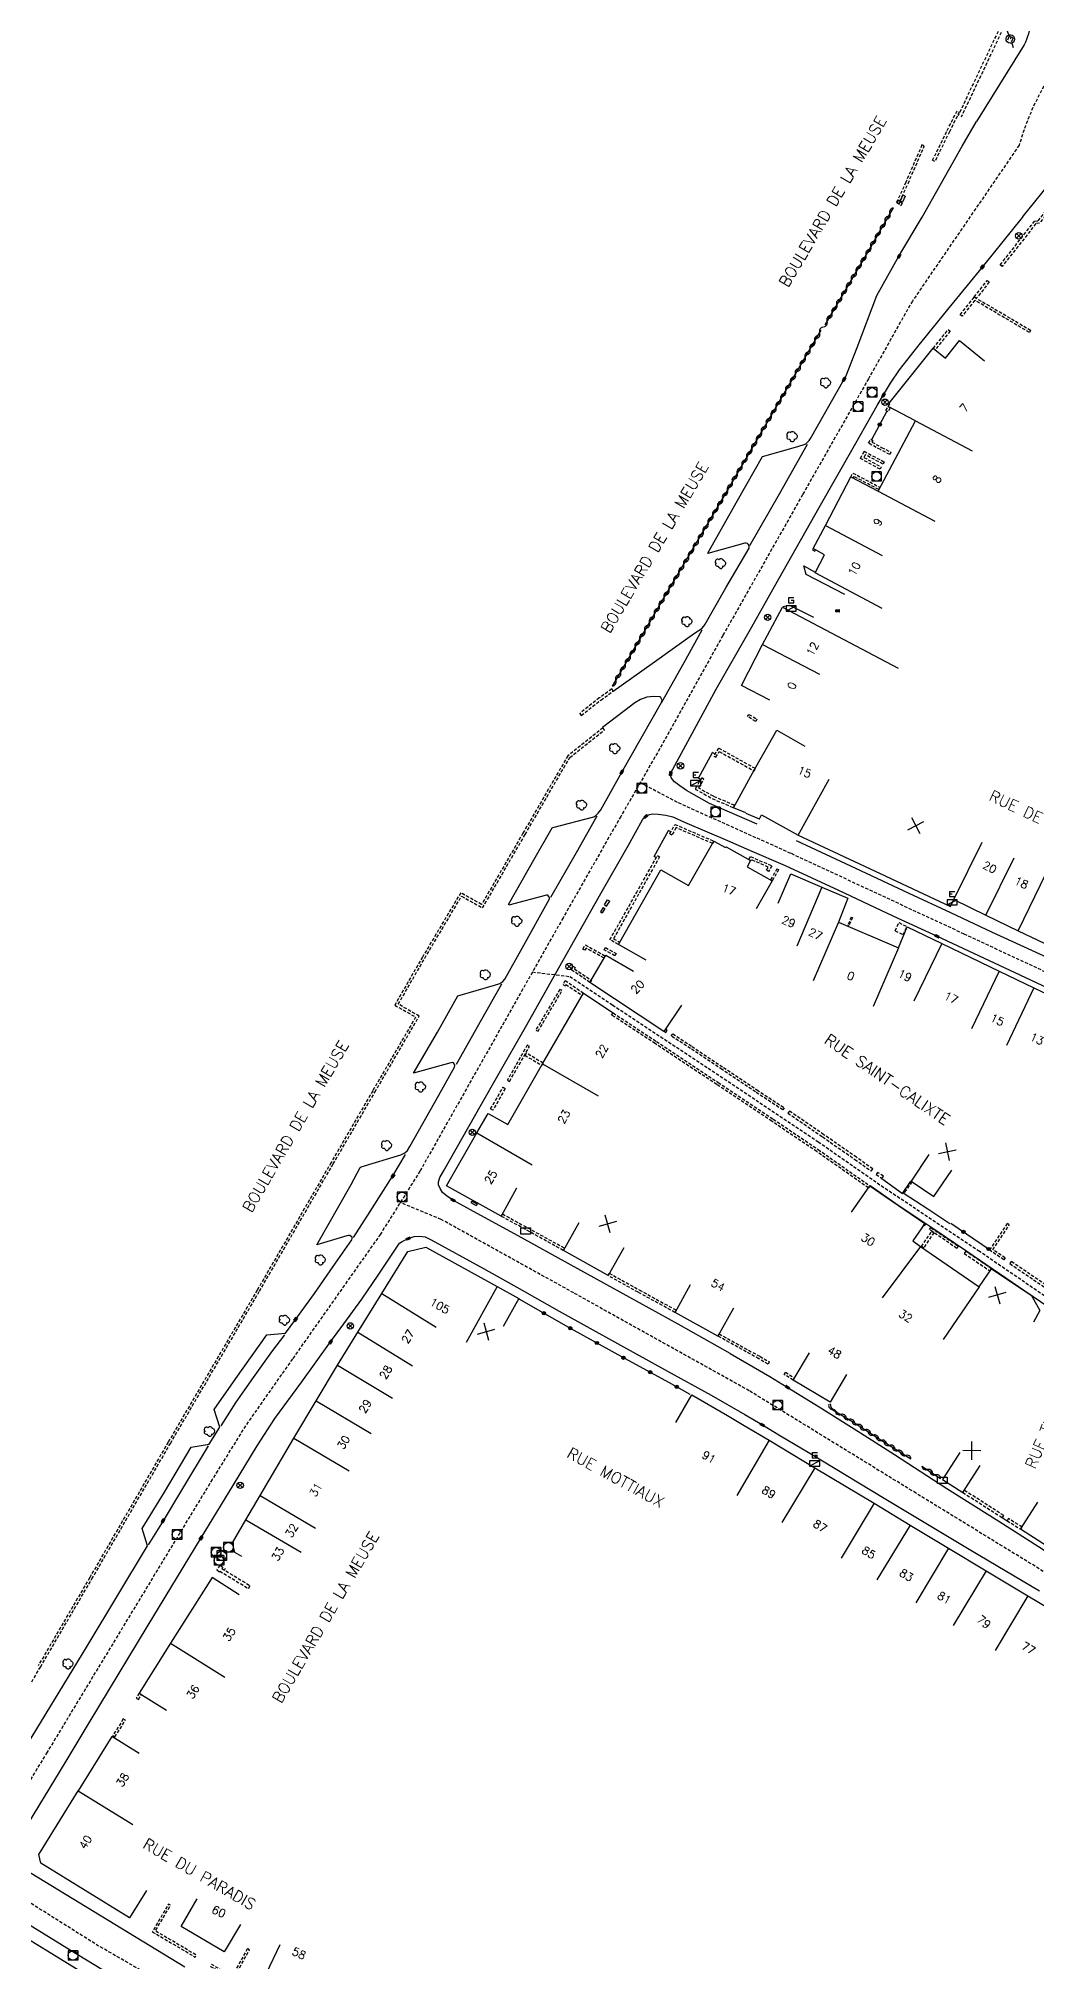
# Model space of a CAD drawing. Header units: millimetres. Extents: x 185000 to 186002, y 127000 to 128000.
# Drawn here: x 185210.1 to 185366, y 127262 to 127562.5 of the extents above; entities that cross this region are included whole.
import ezdxf
from ezdxf.enums import TextEntityAlignment as Align

# ---------------------------------------------------------------- set-up
doc = ezdxf.new("R2010")
doc.units = ezdxf.units.MM
doc.linetypes.add('DASHED', pattern=[0.75, 0.5, -0.25])
doc.layers.get('0').update_dxf_attribs({"linetype": 'CONTINUOUS'})
for name, color, linetype in [('W0001', 6, 'DASHED'), ('W0008', 7, 'CONTINUOUS'), ('W0100', 7, 'CONTINUOUS'), ('W0105', 7, 'CONTINUOUS'), ('W0112', 1, 'DASHED'), ('W0300', 7, 'CONTINUOUS'), ('W0310', 3, 'CONTINUOUS'), ('W0322', 7, 'CONTINUOUS'), ('W0400', 7, 'CONTINUOUS'), ('W0420', 7, 'CONTINUOUS'), ('W0430', 7, 'CONTINUOUS'), ('W0432', 7, 'CONTINUOUS'), ('W0469', 7, 'CONTINUOUS'), ('W0471', 7, 'CONTINUOUS'), ('W0989', 7, 'CONTINUOUS'), ('W0991', 7, 'CONTINUOUS'), ('W1102', 7, 'CONTINUOUS'), ('W1471', 7, 'CONTINUOUS')]:
    doc.layers.add(name, color=color, linetype=linetype)
doc.styles.get("Standard").update_dxf_attribs({"font": 'romans.shx', "width": 0.85})

# ---------------------------------------------------------------- blocks, each defined once
blk = doc.blocks.new('T471')
for p, q in [((-0.333334, 0.333334), (-0.333334, -0.333334)), ((-0.333334, 0.333334), (0.333334, 0.333334)), ((-0.333334, 0), (0, 0)), ((0.500001, 0.500001), (1.000002, 1.000002)), ((-0.500001, -0.500001), (-1.000002, -1.000002)), ((-0.333334, -0.333334), (0.333334, -0.333334))]:
    blk.add_line(p, q)
blk.add_ellipse((0, 0), major_axis=(0.471405, 0.471405), ratio=1, start_param=5.4977871438, end_param=11.780972451)
blk = doc.blocks.new('T420')
for p, q in [((0.75, 0.75), (-0.75, 0.75)), ((-0.75, 0.75), (-0.75, -0.75)), ((0.75, 0.75), (0.75, -0.75)), ((0.75, -0.75), (-0.75, -0.75))]:
    blk.add_line(p, q)
blk.add_ellipse((0, 0), major_axis=(-0.53, 0.53), ratio=1, start_param=3.926991, end_param=10.210176)
blk = doc.blocks.new('t322o')
at = {"color": 0, "linetype": 'Continuous'}
for radius in [0.25, 0.15]:
    blk.add_circle((0, 0), radius, dxfattribs=at)
blk = doc.blocks.new('t310o')
at = {"color": 0, "linetype": 'Continuous'}
for centre, start, end in [((-0.5, 0.38), 216.8699, 323.1304), ((0.5, -0.37), 36.8699, 143.1303)]:
    blk.add_arc(centre, 0.625, start, end, dxfattribs=at)
blk = doc.blocks.new('T300')
for p, q in [((-0.8, 0.51), (-0.86, 0.34)), ((-0.86, 0.34), (-0.86, 0.17)), ((-0.86, 0.17), (-0.74, 0.06)), ((-0.69, 0.63), (-0.8, 0.51)), ((-0.8, -0.06), (-0.74, 0.06)), ((-0.74, 0.06), (-0.69, 0.11)), ((-0.57, 0.69), (-0.69, 0.63)), ((-0.46, 0.69), (-0.57, 0.69)), ((-0.29, 0.63), (-0.46, 0.69)), ((-0.29, 0.63), (-0.17, 0.74)), ((-0.23, 0.57), (-0.29, 0.63)), ((-0.17, 0.74), (-0.06, 0.8)), ((-0.06, 0.8), (0.06, 0.8)), ((0.06, 0.8), (0.23, 0.74)), ((0.23, 0.74), (0.34, 0.63)), ((0.34, 0.63), (0.4, 0.51)), ((0.46, 0.46), (0.34, 0.46)), ((0.4, 0.51), (0.4, 0.46)), ((0.57, 0.4), (0.46, 0.46)), ((0.57, 0.4), (0.69, 0.29)), ((0.69, 0.29), (0.74, 0.17)), ((0.74, 0.06), (0.69, -0.17)), ((0.74, 0.17), (0.74, 0.06)), ((-0.8, -0.17), (-0.8, -0.06)), ((-0.8, -0.23), (-0.8, -0.17)), ((-0.74, -0.34), (-0.8, -0.23)), ((-0.69, -0.4), (-0.74, -0.34)), ((-0.51, -0.46), (-0.69, -0.4)), ((-0.4, -0.46), (-0.51, -0.46)), ((-0.4, -0.46), (-0.34, -0.46)), ((-0.34, -0.46), (-0.34, -0.4)), ((-0.34, -0.51), (-0.34, -0.46)), ((-0.29, -0.63), (-0.34, -0.51)), ((-0.17, -0.74), (-0.29, -0.63)), ((-0.06, -0.8), (-0.17, -0.74)), ((0.06, -0.8), (-0.06, -0.8)), ((0.17, -0.74), (0.06, -0.8)), ((0.23, -0.69), (0.17, -0.74)), ((0.29, -0.46), (0.23, -0.46)), ((0.29, -0.63), (0.23, -0.69)), ((0.46, -0.4), (0.29, -0.46)), ((0.34, -0.51), (0.29, -0.63)), ((0.34, -0.51), (0.34, -0.46)), ((0.57, -0.34), (0.46, -0.4)), ((0.63, -0.29), (0.57, -0.34)), ((0.69, -0.17), (0.63, -0.29))]:
    blk.add_line(p, q)
blk = doc.blocks.new('T400')
for p, q in [((-0.15, 0.3), (0.15, 0.3)), ((-0.15, -0.25), (-0.15, 0.3)), ((-0.15, 0.15), (0.15, 0.15)), ((-0.15, 0), (0.15, 0)), ((0.15, 0.3), (0.15, -0.25)), ((-0.15, -0.15), (0.15, -0.15)), ((-0.15, -0.25), (-0.15, -0.3)), ((-0.15, -0.3), (0.15, -0.3)), ((0.15, -0.3), (0.15, -0.25))]:
    blk.add_line(p, q)
blk = doc.blocks.new('t991o')
at = {"color": 0, "linetype": 'Continuous'}
for p, q in [((-1, 1), (1, -1)), ((-1, -1), (1, 1))]:
    blk.add_line(p, q, dxfattribs=at)
blk = doc.blocks.new('T430')
at = {"flags": 128}
for points in [[(0.8, 0.8), (-0.8, 0.8)], [(-0.8, 0.8), (-0.8, 0)], [(0.8, 0.8), (-0.8, 0)], [(-0.8, 0), (0.8, 0)], [(-0.4, 2.1), (0.4, 2.1)], [(-0.4, 2.1), (-0.4, 1.3)], [(-0.4, 1.7), (0, 1.7)], [(-0.4, 1.3), (0.4, 1.3)], [(0.8, 0), (0.8, 0.8)]]:
    blk.add_lwpolyline(points, dxfattribs=at)
blk = doc.blocks.new('T432')
at = {"flags": 128}
for points in [[(0.8, 0.8), (-0.8, 0.8)], [(-0.8, 0.8), (-0.8, 0)], [(0.8, 0.8), (-0.8, 0)], [(-0.8, 0), (0.8, 0)], [(-0.4, 2.1), (-0.4, 1.3)], [(-0.4, 1.3), (0.4, 1.3)], [(-0.39, 2.1), (0.41, 2.1)], [(0, 1.7), (0.4, 1.7)], [(0.4, 1.3), (0.4, 1.7)], [(0.8, 0), (0.8, 0.8)]]:
    blk.add_lwpolyline(points, dxfattribs=at)
blk = doc.blocks.new('T1471')
at = {"color": 0, "linetype": 'Continuous', "flags": 128}
blk.add_lwpolyline([(-0.75, -0.5), (-0.75, 0.5), (0.75, 0.5), (0.75, -0.5), (-0.75, -0.5)], dxfattribs=at)
blk = doc.blocks.new('T469')
at = {"color": 0, "linetype": 'Continuous', "flags": 128}
for points in [[(-0.35, 0.35), (0.35, -0.35)], [(-0.35, -0.35), (0.35, 0.35)]]:
    blk.add_lwpolyline(points, dxfattribs=at)
at = {"color": 0, "linetype": 'Continuous'}
blk.add_circle((0, 0), 0.5, dxfattribs=at)

msp = doc.modelspace()

# ---------------------------------------------------------------- linework, layer by layer
at = {"layer": 'W0001', "flags": 128}
msp.add_lwpolyline([(185681.41, 127437.75, -0.000431), (185655.46, 127459.93, -0.002226), (185624.38, 127486.49, -0.000324), (185589.24, 127516.55, 0.000703), (185581.09, 127523.57), (185568.55, 127534.28, 0.028219), (185542.2, 127554.66, 0.093909), (185513.21, 127563.82, 0.113768), (185473.07, 127556.66, -0.161836), (185463.92, 127555.91, -0.03366), (185424.21, 127565.19, 0.100641), (185387.49, 127568.42, 0.044105), (185377.02, 127566.61, 0.154022), (185363.32, 127545.78), (185363.32, 127545.78)], format="xyb", dxfattribs=at)
at = {"layer": 'W0001'}
for points in [[(185363.32, 127545.78), (185346.64, 127521.44), (185339.78, 127509.29), (185329.49, 127491.19), (185317.03, 127469.18), (185307.17, 127451.51), (185301.08, 127440.91), (185292.06, 127425.07), (185282.5, 127408.15), (185269.71, 127385.51), (185263.53, 127375.65), (185249.78, 127356.15), (185242.44, 127345.71), (185237.24, 127337.31), (185222.86, 127313.57), (185211.45, 127294.7)], [(185304.13, 127446.21), (185310.04, 127443.07), (185327.7, 127435.15), (185354.69, 127422.58), (185386.75, 127407.61), (185405.62, 127398.89), (185411.49, 127397.15)], [(185287.28, 127416.61), (185293.13, 127415.91), (185299.77, 127411.46), (185314.73, 127401.6), (185331.93, 127390.09), (185342.37, 127382.82), (185356.96, 127373.11), (185368.79, 127365.03), (185379.21, 127357.95), (185388.44, 127351.72), (185391.86, 127350.76)], [(185434.14, 127279.39), (185410.65, 127294.6), (185383.56, 127312.21), (185378.95, 127315.33), (185374.13, 127318.65), (185347.23, 127335.16), (185321.16, 127351.17), (185293.74, 127366.46), (185273.02, 127377.95), (185266.62, 127380.58)]]:
    msp.add_lwpolyline(points, dxfattribs=at)
at = {"layer": 'W0001', "flags": 128}
for points in [[(185211.45, 127294.7), (185193.49, 127265.24), (185170.43, 127227.65)], [(185480.75, 127140.13), (185457.44, 127152.97), (185431.09, 127166.91), (185419.08, 127172.69), (185407.49, 127178.06), (185391.81, 127184.27), (185363.62, 127195.61), (185342.14, 127205.07), (185312.9, 127218.48), (185288.08, 127230.28), (185253.6, 127246.38), (185232.69, 127256.82), (185219.34, 127264.53), (185200.48, 127276.37)]]:
    msp.add_lwpolyline(points, dxfattribs=at)
at = {"layer": 'W0008'}
msp.add_lwpolyline([(185298.04, 127617.32), (185316.89, 127603.48), (185323.48, 127598.79), (185336.73, 127589.48), (185351.8, 127578.85), (185362.17, 127571.41, -0.25057), (185365.01, 127564.56, -0.113478), (185363.87, 127561.07), (185363.87, 127561.07), (185356.66, 127549.48)], format="xyb", dxfattribs=at)
for points in [[(185299.9, 127460.49), (185305.98, 127464.8), (185312.58, 127469.53), (185313.74, 127470.3), (185314.08, 127470.63), (185314.29, 127470.97), (185317.5, 127476.63), (185321.13, 127482.85), (185321.14, 127483.11), (185321.1, 127483.28), (185320.99, 127483.45), (185320.86, 127483.56), (185320.68, 127483.62), (185320.46, 127483.59), (185314.7, 127481.99), (185314.74, 127482.15), (185319.32, 127490.26), (185323.24, 127497.13), (185328.4, 127498.61), (185329.6, 127498.96), (185329.97, 127499.14), (185330.26, 127499.37), (185330.53, 127499.66), (185330.74, 127499.98), (185335.97, 127509.22), (185336.23, 127509.67), (185338.02, 127514.18), (185341.09, 127522.29), (185344.55, 127528.45), (185348.16, 127534.56), (185354.44, 127545.62), (185356.66, 127549.48)], [(185322.39, 127439.73), (185314.95, 127442.95), (185311.35, 127444.97), (185310.3, 127445.68), (185309.46, 127446.32), (185309.17, 127446.66), (185308.94, 127446.99), (185308.85, 127447.33), (185308.87, 127447.62), (185315.97, 127460.78), (185321.37, 127470.17), (185325.8, 127478.05), (185332.07, 127489.17), (185337.58, 127498.87), (185341.14, 127505.12), (185342.13, 127506.77), (185343.23, 127508.62), (185344.61, 127510.69), (185347.51, 127514.34), (185352.2, 127520.12), (185357.58, 127526.75), (185363.83, 127534.47), (185364.02, 127534.73), (185368.65, 127540.46)], [(185330.21, 127499.04), (185325.83, 127491.28), (185321.21, 127483.18)], [(185336.11, 127475.59), (185330.06, 127478.72), (185329.7, 127480.07), (185331.45, 127479.1)], [(185331.26, 127471.99), (185327.49, 127473.86), (185326.42, 127473.68)], [(185307.51, 127458.79), (185310.96, 127464.98), (185313.79, 127470.06)], [(185206.93, 127293.58), (185217.68, 127311.27), (185227.12, 127326.93), (185226.31, 127329.68), (185229.8, 127335.35), (185233.95, 127342.35), (185236.79, 127342.85), (185238.42, 127345.48), (185237.55, 127348.25), (185240.93, 127353.07), (185245.76, 127359.9), (185248.67, 127360.17), (185250.29, 127362.35), (185253.25, 127366.4), (185256.16, 127370.62), (185259.06, 127374.74), (185259.12, 127374.95), (185259.1, 127375.17), (185258.98, 127375.3), (185258.76, 127375.46), (185258.53, 127375.43), (185258.29, 127375.41), (185253.6, 127373.99), (185258.94, 127383.42), (185260.37, 127386.08), (185260.51, 127386.18), (185266.7, 127388.02), (185267.33, 127388.35), (185267.74, 127388.71), (185268.11, 127389.33), (185272.65, 127397.35), (185275.12, 127401.72), (185275.16, 127402.01), (185275.05, 127402.28), (185274.93, 127402.42), (185274.76, 127402.48), (185274.51, 127402.42), (185268.68, 127400.78), (185272.42, 127407.2), (185275.6, 127412.89), (185281.36, 127414.54), (185282.16, 127414.82), (185282.67, 127415.12), (185282.94, 127415.47), (185285.67, 127420.32), (185289.91, 127427.92), (185289.93, 127428.07), (185289.92, 127428.23), (185289.81, 127428.47), (185289.67, 127428.6), (185289.48, 127428.63), (185283.6, 127427.06), (185283.56, 127427.14), (185287.69, 127434.48), (185290.36, 127439.13), (185290.45, 127439.18), (185296.85, 127440.85), (185297.18, 127441.08), (185297.56, 127441.41), (185297.95, 127441.92), (185301.23, 127447.84), (185307.49, 127458.8), (185307.54, 127459.06), (185307.47, 127459.28), (185307.32, 127459.48), (185307.16, 127459.59), (185306.21, 127459.67), (185305.14, 127459.53), (185304.18, 127459.19), (185303.26, 127458.68), (185301.71, 127457.48), (185298.23, 127454.82)], [(185318.19, 127356.99), (185310.04, 127361.6), (185302.48, 127365.73), (185293.34, 127370.78), (185285.04, 127375.39), (185279.78, 127378.26), (185274.85, 127380.98), (185273.79, 127381.7), (185273.25, 127382.18), (185272.84, 127382.76), (185272.62, 127383.38), (185272.6, 127383.84), (185272.8, 127384.52), (185273.36, 127385.5), (185279.3, 127395.95), (185281.87, 127400.46), (185286.38, 127408.35), (185291.4, 127417.28), (185297.76, 127428.51), (185302.29, 127436.45), (185304.46, 127440.36), (185304.59, 127440.53), (185304.76, 127440.7), (185304.98, 127440.9), (185305.59, 127441.24), (185306.08, 127441.31), (185306.9, 127441.29), (185308.12, 127441.11), (185309.21, 127440.83), (185311.02, 127440.04), (185317.77, 127437.17), (185321.21, 127435.64), (185326.77, 127433.24), (185335.11, 127429.38), (185343.57, 127425.4), (185350.51, 127422.2), (185358.66, 127418.38), (185365.09, 127415.37), (185372.39, 127411.97)], [(185297.32, 127440.94), (185294.13, 127435.24), (185290.11, 127428.26)], [(185328.46, 127437.13), (185337.76, 127432.83), (185346.08, 127428.91), (185352.6, 127425.9), (185359.11, 127422.84), (185368.34, 127418.59)], [(185282.42, 127414.73), (185279.33, 127409.2), (185275.35, 127402.16)], [(185259.3, 127375.14), (185261.92, 127379.19), (185264.01, 127382.47), (185265.47, 127384.76), (185267.42, 127388.08)], [(185340.03, 127383.27), (185344.08, 127380.44), (185349.99, 127376.46), (185355.14, 127372.97), (185364.23, 127366.81), (185371.72, 127361.69), (185379.3, 127356.57), (185385.17, 127352.61), (185387.72, 127350.93), (185388.14, 127350.56)], [(185345.21, 127382.09), (185349.05, 127379.6), (185352.52, 127377.33)], [(185214.26, 127293.05), (185218.2, 127299.55), (185227.08, 127314.27), (185235.5, 127328.19), (185240.56, 127336.5), (185244.28, 127342.59), (185247.04, 127346.85), (185251.23, 127352.6), (185255.74, 127358.8), (185257.82, 127361.66), (185260.61, 127365.5), (185263.17, 127369.22), (185266.18, 127373.76), (185266.51, 127374.23), (185266.93, 127374.51), (185267.45, 127374.75), (185267.89, 127374.96), (185268.82, 127375.26), (185269.59, 127375.35), (185270.53, 127375.24), (185271.47, 127374.78), (185279.62, 127370.27), (185285.68, 127366.9), (185291.45, 127363.62), (185300.56, 127358.57), (185308.38, 127354.23), (185315.18, 127350.5), (185320.45, 127347.47), (185323.22, 127345.85), (185326.05, 127344.13), (185330.6, 127341.43), (185342.25, 127334.42), (185355.8, 127326.3), (185366.48, 127319.91)], [(185248.53, 127359.91), (185246.53, 127357.26), (185243.64, 127353.26), (185240.92, 127349.38), (185238.6, 127345.69)], [(185318.18, 127356.99), (185324.37, 127353.43), (185327.09, 127351.74), (185332.09, 127348.68), (185338.52, 127344.62), (185343.84, 127341.22), (185352.01, 127335.93), (185360.15, 127330.83), (185366.33, 127326.85), (185371.33, 127323.64), (185374.72, 127321.47)], [(185236.62, 127342.55), (185232.46, 127335.67), (185229.56, 127330.88), (185227.26, 127327.11)]]:
    msp.add_lwpolyline(points, dxfattribs=at)
at = {"layer": 'W0008', "flags": 128}
for points in [[(185206.2, 127279.76), (185214.26, 127293.05)], [(185232.97, 127261.12), (185207.74, 127276.51)], [(185203.18, 127271.1), (185215.21, 127263.72), (185222.13, 127259.5)]]:
    msp.add_lwpolyline(points, dxfattribs=at)
at = {"layer": 'W0100'}
for p, q in [((185345.13, 127537.97), (185344.72, 127537.06)), ((185345.51, 127537.83), (185345.13, 127537.97)), ((185298.58, 127426.51), (185298.19, 127425.85)), ((185298.31, 127426.67), (185298.58, 127426.51)), ((185298.52, 127427.08), (185298.87, 127426.88)), ((185298.87, 127426.88), (185299.36, 127427.7)), ((185277.81, 127380.81), (185278.66, 127380.38)), ((185278.66, 127380.38), (185278.49, 127380.15)), ((185284.8, 127382.84), (185282.38, 127378.47))]:
    msp.add_line(p, q, dxfattribs=at)
for points in [[(185345.51, 127537.83), (185345.09, 127536.91), (185344.72, 127537.06)], [(185341.93, 127473.38), (185331.45, 127478.95), (185332.91, 127481.81), (185331.14, 127482.76), (185333.07, 127486.38), (185337.05, 127493.96), (185341.32, 127491.75), (185347.15, 127502.73), (185342.87, 127504.95), (185343.01, 127505.25), (185343.12, 127505.4), (185343.01, 127505.51), (185349.88, 127514.06), (185351.8, 127512.54), (185354.03, 127515.27), (185357.91, 127512.11)], [(185324.39, 127459.07), (185319.95, 127461.37), (185323.25, 127467.76), (185326.35, 127473.6), (185344.44, 127464.1)], [(185320.64, 127441.46), (185318.7, 127442.28), (185321.96, 127448.27), (185325.48, 127454.4), (185329.82, 127451.91)], [(185320.64, 127441.45), (185322.7, 127440.56), (185322.75, 127440.55), (185323.08, 127441.14), (185328.78, 127437.98), (185341.62, 127431.98), (185352.58, 127426.86), (185353.13, 127427.93), (185358.11, 127425.47), (185363.19, 127423.02), (185368.33, 127420.6), (185373.5, 127418.12), (185378.67, 127415.55), (185383.73, 127413.14), (185388.56, 127410.84), (185393.12, 127408.68), (185398.16, 127406.26), (185402.93, 127403.97), (185405.85, 127402.61), (185408.73, 127403.72), (185412.11, 127411.48), (185414.5, 127416.93), (185409.92, 127418.93)], [(185305.05, 127418.44), (185300.71, 127420.91), (185307.34, 127432.57), (185311.67, 127430.14), (185315.62, 127437.04), (185317.42, 127436.04), (185317.51, 127436.18), (185317.55, 127436.18), (185321.37, 127434.02), (185320.83, 127433.06), (185324.74, 127430.84), (185322.26, 127426.5)], [(185325.66, 127427.34), (185327.63, 127431.94), (185332.5, 127429.85), (185336.56, 127428.14), (185335.09, 127424.42), (185344.46, 127420.41), (185345.82, 127423.67), (185351.24, 127421.04), (185360.2, 127416.73), (185365.63, 127414.16), (185372.67, 127410.78)], [(185298.31, 127426.67), (185297.92, 127426.01), (185298.19, 127425.85)], [(185298.52, 127427.08), (185299.01, 127427.9), (185299.36, 127427.7)], [(185310.58, 127411.45), (185307.81, 127407.29), (185296.27, 127414.98), (185298.77, 127419.25), (185303.09, 127416.72)], [(185282.38, 127378.47), (185273.83, 127383.21), (185278.6, 127391.47), (185280.38, 127394.5), (185283.41, 127392.79), (185288.87, 127402.24), (185295.27, 127413.28), (185299.87, 127410.21)], [(185349.21, 127388.07), (185346.43, 127383.91), (185350.01, 127381.51), (185352.79, 127385.67)], [(185337.14, 127379.1), (185340.02, 127383.2), (185342.34, 127381.57), (185348.59, 127377.33), (185346.7, 127374.61), (185347.9, 127373.71), (185357.09, 127367.42), (185358.99, 127370.24), (185365.23, 127366.06), (185365.31, 127365.96), (185366.56, 127363.71), (185365.57, 127361.88)], [(185341.89, 127384.37), (185345.11, 127382.02), (185346.4, 127383.95)], [(185277.81, 127380.81), (185277.64, 127380.58), (185278.49, 127380.15)], [(185301.55, 127373.53), (185299.09, 127369.17), (185292.11, 127373.11), (185294.57, 127377.46)], [(185241.88, 127325.26), (185240.76, 127325.9), (185240.42, 127327.43), (185242.51, 127331), (185244.74, 127334.8), (185250.02, 127343.77), (185253.48, 127349.6), (185256.83, 127355.17), (185259.99, 127360.33), (185263.74, 127366.38), (185267.81, 127372.92), (185270.64, 127373.64), (185281.76, 127367.48), (185285.16, 127365.58), (185282.73, 127361.21)], [(185318.67, 127364.1), (185316.25, 127359.72), (185309.56, 127363.42), (185311.98, 127367.8)], [(185336.33, 127353.72), (185333.78, 127349.42), (185328.03, 127352.83), (185330.58, 127357.13)], [(185309.66, 127346.23), (185312.17, 127350.55), (185317.74, 127347.32), (185320.34, 127345.76), (185324.26, 127343.46), (185331.4, 127339.13), (185340.67, 127333.6), (185346.3, 127330.16), (185352.27, 127326.61), (185358.19, 127323.06), (185364.7, 127319.16), (185372.11, 127314.7), (185379.44, 127309.87), (185384.17, 127306.93), (185389.53, 127303.47), (185394.55, 127300.15), (185399.83, 127296.68), (185399.6, 127296.31), (185405.05, 127292.89), (185402.4, 127288.65)], [(185380.11, 127347.09), (185384.69, 127345.1), (185384.64, 127344.98), (185384.79, 127344.9), (185384.53, 127344.3), (185384.64, 127344.25), (185383.17, 127340.88), (185383.3, 127340.51), (185382.5, 127338.63), (185382.11, 127338.48), (185382, 127338.49), (185381.95, 127338.37), (185381.83, 127338.12), (185381.91, 127338.05), (185380.93, 127335.72), (185381.02, 127335.33), (185380.24, 127333.46), (185377.87, 127327.9), (185375.31, 127322.02), (185363.56, 127329.54), (185366.26, 127333.75)], [(185354.06, 127341.55), (185351.35, 127337.34), (185354.55, 127335.29), (185357.25, 127339.49)], [(185241.45, 127319.32), (185237.22, 127321.99), (185230.75, 127311.76), (185225.85, 127303.93), (185230.09, 127301.28)], [(185225.83, 127294.52), (185221.58, 127297.15), (185216.32, 127288.65)]]:
    msp.add_lwpolyline(points, dxfattribs=at)
at = {"layer": 'W0100', "flags": 128}
for points in [[(185226.96, 127273.09), (185224.34, 127268.83), (185210.47, 127277.36), (185210.14, 127278.72), (185216.28, 127288.68)], [(185241.66, 127267.81), (185239.12, 127263.5), (185232.37, 127267.48), (185234.91, 127271.79)], [(185181.72, 127222.29), (185177.36, 127224.73), (185187.03, 127242.03), (185201.7, 127266.3), (185202.56, 127265.78), (185203.55, 127267.41), (185204.88, 127267.75), (185216.92, 127260.32), (185214.29, 127256.07)], [(185260.13, 127258.88), (185257.99, 127254.36), (185251.63, 127257.37), (185245.71, 127260.16), (185247.85, 127264.68)]]:
    msp.add_lwpolyline(points, dxfattribs=at)
at = {"layer": 'W0105'}
for p, q in [((185313.21, 127446.87), (185315.43, 127450.88)), ((185315.8, 127450.67), (185315.43, 127450.88)), ((185313.56, 127446.67), (185313.21, 127446.87)), ((185306.28, 127434.66), (185308.56, 127438.71)), ((185308.91, 127438.52), (185308.56, 127438.71)), ((185306.61, 127434.47), (185306.28, 127434.66)), ((185360.69, 127331.37), (185361.44, 127330.88))]:
    msp.add_line(p, q, dxfattribs=at)
at = {"layer": 'W0112'}
for p, q in [((185353.97, 127550.99), (185352.43, 127547.89)), ((185345.97, 127539.83), (185348.51, 127545.67)), ((185352.43, 127547.89), (185350.16, 127543.25)), ((185356.3, 127522.08), (185358.34, 127524.66)), ((185358.34, 127524.66), (185358.66, 127524.42)), ((185354.09, 127519.31), (185356.3, 127522.08)), ((185356.3, 127522.08), (185365.12, 127516.89)), ((185349.87, 127514.05), (185352.24, 127517.01)), ((185352.24, 127517.01), (185352.55, 127516.75)), ((185342.48, 127504.34), (185342.83, 127504.94)), ((185342.83, 127504.94), (185343.18, 127504.74)), ((185339.11, 127497.96), (185342.24, 127496.31)), ((185339.77, 127499.24), (185340.14, 127499.87)), ((185337.01, 127493.97), (185337.34, 127494.57)), ((185337.34, 127494.57), (185341.57, 127492.34)), ((185331.14, 127482.76), (185331.04, 127482.55)), ((185331.04, 127482.55), (185331.4, 127482.38)), ((185294.91, 127456.68), (185297.97, 127459.1)), ((185297.97, 127459.1), (185299.9, 127460.5)), ((185320.89, 127456.51), (185321.1, 127456.86)), ((185322.16, 127455.77), (185320.89, 127456.51)), ((185293.12, 127450.13), (185298.55, 127454.43)), ((185316.34, 127451.59), (185315.61, 127450.35)), ((185322.11, 127448.38), (185316.34, 127451.59)), ((185315.37, 127443.7), (185318.7, 127442.28)), ((185308.73, 127438.2), (185309.54, 127439.68)), ((185309.54, 127439.68), (185315.6, 127437.05)), ((185303.52, 127428.97), (185306.8, 127434.81)), ((185324.7, 127433.2), (185324.18, 127432.32)), ((185325.49, 127432.75), (185324.48, 127430.99)), ((185324.48, 127430.99), (185324.74, 127430.84)), ((185337.09, 127425.2), (185336.53, 127423.9)), ((185336.53, 127423.9), (185336.71, 127423.82)), ((185343.94, 127423.05), (185345.21, 127422.45)), ((185345.21, 127422.45), (185345.8, 127423.72)), ((185295.15, 127420.2), (185295.54, 127420.86)), ((185295.54, 127420.86), (185298.65, 127419.13)), ((185298.69, 127420.43), (185300.36, 127419.49)), ((185300.36, 127419.49), (185300.17, 127419.14)), ((185293.3, 127416.97), (185293.64, 127417.53)), ((185296.27, 127414.98), (185293.3, 127416.97)), ((185291.56, 127413.9), (185287.81, 127407.54)), ((185292.35, 127415.25), (185292.02, 127414.63)), ((185295.27, 127413.27), (185292.35, 127415.25)), ((185287.81, 127407.54), (185288.15, 127407.34)), ((185307.85, 127407.36), (185308.12, 127407.18)), ((185308.12, 127407.18), (185308.34, 127407.52)), ((185286.47, 127405.18), (185283.36, 127399.72)), ((185311.99, 127404.65), (185308.97, 127406.61)), ((185286.09, 127403.61), (185288.74, 127402.01)), ((185288.74, 127402.01), (185288.94, 127402.35)), ((185280.75, 127395.22), (185282.68, 127398.6)), ((185282.68, 127398.6), (185283.03, 127398.4)), ((185283.36, 127399.72), (185283.71, 127399.52)), ((185331.93, 127388.87), (185340.02, 127383.19)), ((185337.66, 127387.33), (185340.23, 127385.5)), ((185340.98, 127384.96), (185341.89, 127384.37)), ((185341.89, 127384.37), (185342.11, 127384.7)), ((185345.33, 127382.29), (185346.44, 127383.89)), ((185346.44, 127383.89), (185346.59, 127383.8)), ((185282.39, 127378.47), (185282.58, 127378.82)), ((185292.1, 127373.11), (185282.39, 127378.47)), ((185348.68, 127377.27), (185348.48, 127376.93)), ((185348.57, 127377.33), (185348.68, 127377.27)), ((185361.78, 127377.1), (185361.5, 127377.29)), ((185348.07, 127373.7), (185349.69, 127376.11)), ((185349.55, 127376.68), (185353.82, 127373.75)), ((185349.69, 127376.11), (185350.02, 127375.88)), ((185353.82, 127373.75), (185353.6, 127373.42)), ((185354.99, 127372.97), (185354.76, 127372.64)), ((185358.99, 127370.24), (185354.99, 127372.97)), ((185361.12, 127371.94), (185360.93, 127371.66)), ((185361.86, 127371.04), (185367.91, 127366.97)), ((185303.79, 127366.57), (185299.09, 127369.18)), ((185309.55, 127363.43), (185303.79, 127366.57)), ((185322.65, 127356.18), (185316.25, 127359.72)), ((185324.09, 127355.34), (185322.65, 127356.18)), ((185326.6, 127353.73), (185326.81, 127354.07)), ((185328.03, 127352.84), (185326.6, 127353.73)), ((185354.54, 127335.29), (185360.7, 127331.36)), ((185360.7, 127331.36), (185360.91, 127331.7)), ((185361.44, 127330.88), (185363.57, 127329.53)), ((185363.57, 127329.53), (185363.78, 127329.87)), ((185238.45, 127323.92), (185238.88, 127323.64)), ((185242.9, 127320.3), (185243.16, 127320.74)), ((185225.85, 127303.93), (185225.37, 127303.15)), ((185225.37, 127303.15), (185225.72, 127302.94)), ((185223.35, 127299.9), (185221.7, 127297.3)), ((185221.7, 127297.3), (185222.04, 127297.09))]:
    msp.add_line(p, q, dxfattribs=at)
for points in [[(185296.93, 127615.76), (185315.57, 127602), (185335.85, 127587.72), (185360.55, 127570.23, -0.184002), (185361.32, 127566.28), (185353.78, 127550.4)], [(185297.22, 127616.17), (185315.88, 127602.43), (185336.16, 127588.15), (185360.94, 127570.6, -0.191652), (185361.82, 127566.12), (185354.25, 127550.17)]]:
    msp.add_lwpolyline(points, format="xyb", dxfattribs=at)
for points in [[(185350.16, 127543.25), (185349.8, 127543.43), (185352.08, 127548.07), (185353.62, 127551.18)], [(185348.51, 127545.67), (185348.14, 127545.83), (185345.61, 127539.99), (185344.17, 127536.89), (185344.53, 127536.62), (185344.77, 127536.94)], [(185344.21, 127536.87), (185344.86, 127536.38), (185345.09, 127536.7), (185344.67, 127537.02), (185345.97, 127539.83)], [(185371.56, 127541.08), (185371.87, 127540.83), (185370.22, 127538.81), (185370.24, 127538.32), (185366.52, 127533.6), (185365.95, 127533.54)], [(185344.77, 127536.94), (185344.45, 127537.18), (185344.21, 127536.87)], [(185360.36, 127527.08), (185365.74, 127533.92), (185366.31, 127533.98), (185369.84, 127538.45), (185369.82, 127538.94)], [(185365.95, 127533.54), (185360.67, 127526.83), (185360.36, 127527.08)], [(185358.66, 127524.42), (185356.62, 127521.83), (185356.3, 127522.08)], [(185356.4, 127521.56), (185354.4, 127519.06), (185354.09, 127519.31)], [(185365.12, 127516.89), (185364.92, 127516.54), (185356.4, 127521.56)], [(185352.55, 127516.75), (185350.18, 127513.8), (185349.87, 127514.05)], [(185343.18, 127504.74), (185342.82, 127504.14), (185342.48, 127504.34)], [(185341.59, 127495.15), (185338.54, 127496.85), (185339.11, 127497.96)], [(185342.24, 127496.31), (185342.06, 127495.96), (185339.29, 127497.42), (185339.07, 127497.01)], [(185343.11, 127497.46), (185341.65, 127498.22), (185339.77, 127499.24)], [(185340.14, 127499.87), (185340.48, 127499.66), (185340.33, 127499.4), (185341.83, 127498.57)], [(185341.83, 127498.57), (185343.29, 127497.81), (185343.11, 127497.46)], [(185339.07, 127497.01), (185341.78, 127495.5), (185341.59, 127495.15)], [(185337.5, 127494.03), (185337.36, 127493.77), (185337.01, 127493.97)], [(185341.57, 127492.34), (185341.38, 127491.99), (185337.5, 127494.03)], [(185331.4, 127482.38), (185331.5, 127482.58), (185331.14, 127482.76)], [(185297.73, 127459.42), (185294.66, 127456.99), (185294.91, 127456.68)], [(185299.9, 127460.5), (185299.67, 127460.83), (185297.73, 127459.42)], [(185321.1, 127456.86), (185322.36, 127456.12), (185322.16, 127455.77)], [(185298.55, 127454.43), (185298.3, 127454.74), (185292.81, 127450.4), (185285.8, 127438.3), (185279.34, 127427.16), (185276.07, 127429), (185270.1, 127418.95), (185265.77, 127411.44), (185269.03, 127409.56), (185262.32, 127398.05), (185255.81, 127386.83), (185244.28, 127366.92), (185230.37, 127343.16), (185218.1, 127321.99), (185210.05, 127308.21)], [(185204.85, 127298.58), (185210.4, 127308.01), (185218.45, 127321.79), (185230.72, 127342.96), (185244.62, 127366.72), (185256.15, 127386.63), (185262.67, 127397.85), (185269.58, 127409.71), (185266.32, 127411.59), (185270.44, 127418.75), (185276.21, 127428.46), (185279.49, 127426.62), (185286.14, 127438.1), (185293.12, 127450.13)], [(185315.61, 127450.35), (185315.95, 127450.15), (185316.48, 127451.05)], [(185316.48, 127451.05), (185321.92, 127448.03), (185322.11, 127448.38)], [(185313.73, 127446.96), (185312.71, 127445.2), (185314.06, 127444.43), (185315.37, 127443.7)], [(185313.26, 127445.35), (185314.08, 127446.76), (185313.73, 127446.96)], [(185318.7, 127442.28), (185318.86, 127442.65), (185315.55, 127444.06), (185314.25, 127444.78), (185313.26, 127445.35)], [(185309.71, 127439.17), (185309.08, 127438.01), (185308.73, 127438.2)], [(185315.6, 127437.05), (185315.44, 127436.68), (185309.71, 127439.17)], [(185306.8, 127434.81), (185307.15, 127434.61), (185303.87, 127428.77), (185299.94, 127421.8)], [(185321.11, 127434.17), (185321.35, 127434.63), (185324.7, 127433.2)], [(185321.53, 127434.12), (185321.46, 127433.98), (185321.11, 127434.17)], [(185324.18, 127432.32), (185323.84, 127432.52), (185324.13, 127433.01), (185321.53, 127434.12)], [(185325.49, 127432.75), (185325.75, 127432.61), (185324.74, 127430.84)], [(185300.71, 127420.92), (185299.39, 127421.64), (185303.52, 127428.97)], [(185337.09, 127425.2), (185337.27, 127425.12), (185336.71, 127423.82)], [(185343.94, 127423.05), (185344.53, 127424.32), (185345.8, 127423.72)], [(185295.68, 127420.32), (185295.49, 127420), (185295.15, 127420.2)], [(185298.65, 127419.13), (185298.46, 127418.78), (185295.68, 127420.32)], [(185300.17, 127419.14), (185298.49, 127420.08), (185298.69, 127420.43)], [(185299.94, 127421.8), (185300.9, 127421.27), (185300.71, 127420.92)], [(185293.64, 127417.53), (185293.98, 127417.31), (185293.84, 127417.09)], [(185293.84, 127417.09), (185296.49, 127415.31), (185296.27, 127414.98)], [(185288.15, 127407.34), (185291.91, 127413.7), (185291.56, 127413.9)], [(185292.02, 127414.63), (185292.38, 127414.45), (185292.49, 127414.67)], [(185292.49, 127414.67), (185295.04, 127412.94), (185295.27, 127413.27)], [(185306.45, 127405.42), (185299.65, 127409.88), (185299.87, 127410.21)], [(185299.87, 127410.21), (185306.67, 127405.75), (185316.31, 127399.35), (185324.91, 127393.62), (185331.93, 127388.87)], [(185308.34, 127407.52), (185308.07, 127407.69), (185307.85, 127407.36)], [(185308.97, 127406.61), (185309.19, 127406.94), (185312.21, 127404.98), (185317.13, 127401.68), (185322.33, 127398.21)], [(185283.71, 127399.52), (185286.82, 127404.98), (185286.47, 127405.18)], [(185288.94, 127402.35), (185286.3, 127403.95), (185286.09, 127403.61)], [(185340.02, 127383.19), (185339.79, 127382.87), (185331.7, 127388.54), (185324.68, 127393.29), (185316.09, 127399.01), (185306.45, 127405.42)], [(185326.41, 127395.05), (185322.11, 127397.88), (185316.91, 127401.35), (185311.99, 127404.65)], [(185283.03, 127398.4), (185281.1, 127395.02), (185280.75, 127395.22)], [(185322.33, 127398.21), (185326.63, 127395.39), (185326.41, 127395.05)], [(185332.82, 127391.19), (185327.43, 127394.89), (185327.2, 127394.56)], [(185327.2, 127394.56), (185332.59, 127390.86), (185337.66, 127387.33)], [(185340.23, 127385.5), (185340.46, 127385.83), (185337.89, 127387.66), (185332.82, 127391.19)], [(185342.11, 127384.7), (185341.2, 127385.3), (185340.98, 127384.96)], [(185345.33, 127382.29), (185345.48, 127382.2), (185346.59, 127383.8)], [(185282.58, 127378.82), (185292.3, 127373.46), (185292.1, 127373.11)], [(185348.48, 127376.93), (185348.38, 127376.99), (185348.57, 127377.33)], [(185360.93, 127371.66), (185358.73, 127373.13), (185361.5, 127377.29)], [(185361.12, 127371.94), (185359.2, 127373.22), (185361.78, 127377.1)], [(185350.02, 127375.88), (185348.41, 127373.48), (185348.07, 127373.7)], [(185353.6, 127373.42), (185349.33, 127376.35), (185349.55, 127376.68)], [(185354.76, 127372.64), (185358.77, 127369.9), (185358.99, 127370.24)], [(185368.13, 127367.3), (185362.09, 127371.37), (185361.86, 127371.04)], [(185299.09, 127369.18), (185299.28, 127369.53), (185303.98, 127366.93)], [(185303.98, 127366.93), (185309.74, 127363.78), (185309.55, 127363.43)], [(185316.25, 127359.72), (185316.44, 127360.07), (185322.84, 127356.53)], [(185322.84, 127356.53), (185324.29, 127355.69), (185324.09, 127355.34)], [(185326.81, 127354.07), (185328.24, 127353.18), (185328.03, 127352.84)], [(185360.91, 127331.7), (185354.76, 127335.63), (185354.54, 127335.29)], [(185363.78, 127329.87), (185361.65, 127331.22), (185361.44, 127330.88)], [(185238.45, 127323.92), (185237.97, 127323.19), (185238.37, 127322.9), (185238.43, 127322.99), (185242.9, 127320.3)], [(185238.88, 127323.64), (185238.73, 127323.41), (185243.16, 127320.74)], [(185225.72, 127302.94), (185226.19, 127303.73), (185225.85, 127303.93)], [(185222.04, 127297.09), (185223.68, 127299.69), (185223.35, 127299.9)]]:
    msp.add_lwpolyline(points, dxfattribs=at)
at = {"layer": 'W0112', "flags": 128}
for points in [[(185227.88, 127266.65), (185234.6, 127262.7), (185234.78, 127263), (185228.36, 127266.78), (185230.72, 127270.78), (185230.41, 127270.96)], [(185242.74, 127264.02), (185240.33, 127259.64), (185237.17, 127261.56), (185236.99, 127261.25), (185240.19, 127259.4), (185240.33, 127259.64), (185240.19, 127259.4), (185240.51, 127259.22), (185240.65, 127259.46), (185243.06, 127263.84)]]:
    msp.add_lwpolyline(points, close=True, dxfattribs=at)
at = {"layer": 'W0310'}
msp.add_line((185348.12, 127339.39), (185351.06, 127337.49), dxfattribs=at)
for points in [[(185343.63, 127535.99), (185339.58, 127528.96), (185332.99, 127517.74)], [(185299.79, 127461.27), (185307.44, 127474.4), (185312.1, 127482.26), (185317.21, 127490.97), (185332.38, 127516.87)], [(185333.79, 127349.14), (185333.89, 127348.64), (185334.23, 127348.2), (185337.44, 127346.27), (185342.02, 127343.28), (185346.4, 127340.56)]]:
    msp.add_lwpolyline(points, dxfattribs=at)
at = {"layer": 'W0322'}
for p, q in [((185342.67, 127504.23), (185340.26, 127499.75)), ((185352.66, 127377.34), (185358.69, 127373.23)), ((185239.14, 127323.16), (185239.33, 127323.45))]:
    msp.add_line(p, q, dxfattribs=at)
msp.add_lwpolyline([(185311.9, 127350.62), (185308.69, 127352.43), (185301.71, 127356.22), (185293.32, 127360.88), (185285.18, 127365.49)], dxfattribs=at)
at = {"layer": 'W1102'}
for p, q in [((185347.15, 127502.73), (185355.98, 127498.04)), ((185341.32, 127491.75), (185350.15, 127487.06)), ((185333.07, 127486.38), (185341.9, 127481.69)), ((185323.25, 127467.76), (185332.13, 127463.16)), ((185328.78, 127437.98), (185333.63, 127446.73)), ((185353.13, 127427.93), (185357.57, 127436.9)), ((185358.11, 127425.47), (185362.55, 127434.43)), ((185363.19, 127423.02), (185367.53, 127432.03)), ((185332.5, 127429.85), (185328.57, 127420.66)), ((185335.09, 127424.42), (185331.16, 127415.23)), ((185344.46, 127420.41), (185340.53, 127411.22)), ((185351.24, 127421.04), (185346.88, 127412.04)), ((185360.2, 127416.73), (185355.86, 127407.72)), ((185365.63, 127414.16), (185361.35, 127405.13)), ((185288.87, 127402.24), (185297.53, 127397.24)), ((185278.6, 127391.47), (185287.26, 127386.47)), ((185347.9, 127373.71), (185341.92, 127365.7)), ((185263.74, 127366.38), (185272.24, 127361.11)), ((185281.76, 127367.48), (185276.91, 127358.73)), ((185357.09, 127367.42), (185351.43, 127359.17)), ((185259.99, 127360.33), (185268.52, 127355.1)), ((185256.83, 127355.17), (185265.39, 127350.01)), ((185253.48, 127349.6), (185262.08, 127344.51)), ((185250.02, 127343.77), (185258.64, 127338.69)), ((185324.26, 127343.46), (185319.22, 127334.83)), ((185331.4, 127339.13), (185326.22, 127330.58)), ((185244.74, 127334.8), (185253.37, 127329.73)), ((185340.67, 127333.6), (185335.54, 127325.01)), ((185242.51, 127331), (185251.14, 127325.94)), ((185346.3, 127330.16), (185341.1, 127321.62)), ((185352.27, 127326.61), (185347.16, 127318.02)), ((185358.19, 127323.06), (185353.04, 127314.49)), ((185364.7, 127319.16), (185359.57, 127310.58)), ((185230.75, 127311.76), (185239.2, 127306.42)), ((185216.32, 127288.65), (185224.83, 127283.39))]:
    msp.add_line(p, q, dxfattribs=at)

# ---------------------------------------------------------------- block references
at = {"layer": 'W0300'}
for p in [(185333.13, 127508.65), (185327.89, 127500.26), (185316.71, 127480.42), (185311.45, 127471.35), (185300.17, 127451.5), (185294.99, 127442.68), (185284.86, 127424.52), (185279.95, 127416.16), (185269.81, 127398.64), (185264.54, 127389.49), (185254.17, 127371.61), (185248.58, 127362.2), (185236.86, 127344.81), (185214.74, 127308.48)]:
    msp.add_blockref('T300', p, dxfattribs=at)
at = {"layer": 'W0310'}
for p, rotation in [((185343.13, 127535.13), 240.0730074365098), ((185341.63, 127532.53), 240.0730074365098), ((185342.38, 127533.83), 240.0730074365098), ((185340.14, 127529.93), 240.0730074365098), ((185340.89, 127531.23), 240.0730074365098), ((185338.63, 127527.34), 239.5761333787945), ((185339.39, 127528.63), 239.5761333787945), ((185336.35, 127523.46), 239.5761333787945), ((185337.11, 127524.75), 239.5761333787945), ((185337.87, 127526.04), 239.5761333787945), ((185334.83, 127520.87), 239.5761333787945), ((185335.59, 127522.16), 239.5761333787945), ((185333.31, 127518.28), 239.5761333787945), ((185334.07, 127519.58), 239.5761333787945), ((185331.4, 127515.19), 59.64129583120227), ((185332.16, 127516.48), 59.64129583120227), ((185329.13, 127511.31), 59.64129583120227), ((185329.89, 127512.6), 59.64129583120227), ((185330.64, 127513.9), 59.64129583120227), ((185327.61, 127508.72), 59.64129583120227), ((185328.37, 127510.01), 59.64129583120227), ((185326.09, 127506.13), 59.64129583120227), ((185326.85, 127507.42), 59.64129583120227), ((185323.82, 127502.25), 59.64129583120227), ((185324.58, 127503.54), 59.64129583120227), ((185325.34, 127504.84), 59.64129583120227), ((185322.3, 127499.66), 59.64129583120227), ((185323.06, 127500.95), 59.64129583120227), ((185320.79, 127497.07), 59.64129583120227), ((185321.55, 127498.36), 59.64129583120227), ((185318.51, 127493.19), 59.64129583120227), ((185319.27, 127494.48), 59.64129583120227), ((185320.03, 127495.77), 59.64129583120227), ((185317, 127490.6), 59.57613337879456), ((185317.76, 127491.89), 59.64129583120227), ((185315.48, 127488.01), 59.57613337879456), ((185316.24, 127489.3), 59.57613337879456), ((185313.2, 127484.13), 59.57613337879456), ((185313.96, 127485.42), 59.57613337879456), ((185314.72, 127486.72), 59.57613337879456), ((185311.68, 127481.54), 59.32542690952143), ((185312.44, 127482.84), 59.57613337879456), ((185310.15, 127478.96), 59.32542690952143), ((185310.91, 127480.26), 59.32542690952143), ((185307.85, 127475.1), 59.32542690952143), ((185308.61, 127476.38), 59.32542690952143), ((185309.38, 127477.68), 59.32542690952143), ((185306.33, 127472.51), 59.78347090377649), ((185307.09, 127473.8), 59.78347090377649), ((185304.83, 127469.91), 59.78347090377649), ((185305.58, 127471.21), 59.78347090377649), ((185302.56, 127466.02), 59.78347090377649), ((185303.32, 127467.32), 59.78347090377649), ((185304.07, 127468.62), 59.78347090377649), ((185301.05, 127463.43), 59.78347090377649), ((185301.8, 127464.73), 59.78347090377649), ((185300.3, 127462.14), 59.78347090377649), ((185334.19, 127348.25), 307.8569653751045), ((185335.46, 127347.46), 328.9469724761539), ((185336.75, 127346.69), 328.9469724761539), ((185338.02, 127345.89), 326.8593046159743), ((185339.27, 127345.07), 326.8593046159743), ((185340.53, 127344.25), 326.8593046159743), ((185341.79, 127343.43), 326.8593046159743), ((185343.06, 127342.64), 328.142669618447), ((185344.33, 127341.85), 328.142669618447), ((185345.6, 127341.05), 328.142669618447), ((185348.96, 127338.85), 327.0397976886118), ((185350.21, 127338.03), 327.0397976886118)]:
    msp.add_blockref('t310o', p, dxfattribs=dict(at, rotation=rotation))
at = {"layer": 'W0322'}
for p, rotation in [((185341.55, 127502.14), 241.7716518979711), ((185354.62, 127376), 325.7326621336613), ((185358.55, 127373.33), 325.7326621336613), ((185289.06, 127363.29), 150.4122778251227), ((185293.19, 127360.95), 150.4122778251227), ((185297.34, 127358.65), 151.0131359577051), ((185301.5, 127356.34), 151.0131359577051), ((185305.67, 127354.07), 151.4723713394976), ((185309.83, 127351.79), 150.604153406221)]:
    msp.add_blockref('t322o', p, dxfattribs=dict(at, rotation=rotation))
at = {"layer": 'W0400'}
for p, rotation in [((185344.55, 127528.45), 330.6519404834315), ((185357.58, 127526.75), 140.9688447872293), ((185335.97, 127509.22), 330.495673011172), ((185342.13, 127506.77), 148.7818807214938), ((185334.98, 127473.05), 90), ((185301.23, 127447.84), 331.0170749966007), ((185308.87, 127447.62), 175.6337898353567), ((185304.98, 127440.9), 133.0281217536199), ((185350.51, 127422.2), 65.21988404208778), ((185265.47, 127384.76), 327.4890277617819), ((185274.85, 127380.98), 241.0905165586418), ((185267.89, 127374.96), 115.8233471522201), ((185250.29, 127362.35), 323.3537921679069), ((185255.74, 127358.8), 143.9850826880171), ((185327.09, 127351.74), 238.0173266357706), ((185323.22, 127345.85), 59.76768438992819), ((185229.56, 127330.88), 328.8119439474205), ((185235.5, 127328.19), 148.8372017675711)]:
    msp.add_blockref('T400', p, dxfattribs=dict(at, rotation=rotation))
at = {"layer": 'W0420'}
for p in [(185340.35, 127507.16), (185338.15, 127504.92), (185341.04, 127494.03), (185304.36, 127445.3), (185315.88, 127441.61), (185266.89, 127381.46), (185325.58, 127348.93), (185231.75, 127328.71), (185237.85, 127325.95), (185238.71, 127325.4), (185239.76, 127326.71), (185238.29, 127324.68), (185215.5, 127262.94)]:
    msp.add_blockref('T420', p, dxfattribs=at)
at = {"layer": 'W0430'}
for p in [(185312.8, 127445.71), (185352.86, 127427.1)]:
    msp.add_blockref('T430', p, dxfattribs=at)
at = {"layer": 'W0432'}
for p in [(185327.71, 127473), (185331.39, 127339.41)]:
    msp.add_blockref('T432', p, dxfattribs=at)
at = {"layer": 'W0469'}
for p in [(185363.28, 127531.63), (185342.36, 127505.63), (185324.04, 127472.03), (185310.41, 127448.82), (185293.01, 127417.47), (185277.88, 127391.56), (185258.82, 127361.31), (185241.61, 127336.4)]:
    msp.add_blockref('T469', p, dxfattribs=at)
at = {"layer": 'W0471', "rotation": 244.610458123196}
msp.add_blockref('T471', (185361.94, 127562.38), dxfattribs=at)
at = {"layer": 'W0991'}
for p, rotation in [((185347.19, 127439.46), 72.46558047699946), ((185352.11, 127388.53), 326.1850232062238), ((185299.04, 127377.24), 150.5698682347889), ((185359.91, 127366.13), 241.5391049727557), ((185280.05, 127360.42), 330.8400801361979), ((185355.93, 127341.82), 134.4032593271357)]:
    msp.add_blockref('t991o', p, dxfattribs=dict(at, rotation=rotation))
at = {"layer": 'W1471'}
for p in [(185286.21, 127376.15), (185351.33, 127337.17)]:
    msp.add_blockref('T1471', p, dxfattribs=at)

# ---------------------------------------------------------------- texts
at = {"layer": 'W0989'}
for s, rotation, p in [('BOULEVARD DE LA MEUSE', 59.4224, (185334.19, 127537)), ('BOULEVARD DE LA MEUSE', 59.3254, (185306.36, 127482.95)), ('RUE DE LA PLAGE', 334.7694, (185368.38, 127439.81)), ('BOULEVARD DE LA MEUSE', 59.8841, (185250.26, 127392.49)), ('RUE SAINT-CALIXTE', 325.5492, (185342.72, 127399.81)), ('RUE TILLIEUX', 66.931, (185368.03, 127346.25)), ('RUE MOTTIAUX', 331.3659, (185300.31, 127337.62)), ('BOULEVARD DE LA MEUSE', 59.6638, (185254.95, 127315.79)), ('RUE DU PARADIS', 329.9819, (185235.25, 127275.66))]:
    msp.add_text(s, height=1.75, rotation=rotation, dxfattribs=at).set_placement(p, align=Align.MIDDLE)
at = {"layer": 'W0991'}
for s, rotation, p in [('7', 50.808, (185354.75, 127504.74)), ('8', 57.0509, (185350.49, 127493.61)), ('9', 62.2443, (185341.25, 127486.91)), ('10', 62.1128, (185337.58, 127479.61)), ('12', 62.3808, (185331.04, 127467.1)), ('0', 67.9919, (185327.82, 127461.34)), ('15', 337.8377, (185329.79, 127447.85)), ('20', 333.645, (185358.73, 127432.97)), ('18', 334.3036, (185363.69, 127430.55)), ('17', 339.3571, (185317.99, 127429.48)), ('29', 336.8077, (185327.31, 127424.46)), ('27', 334.7179, (185331.51, 127422.53)), ('0', 336.8368, (185337.03, 127415.98)), ('19', 334.1413, (185345.48, 127416.05)), ('20', 45.5604, (185303.71, 127414.29)), ('17', 334.3308, (185352.69, 127412.58)), ('15', 334.6657, (185359.92, 127409.12)), ('13', 334.3186, (185366.11, 127406.16)), ('22', 59.8983, (185298.12, 127404.25)), ('23', 59.9865, (185292.2, 127394.01)), ('25', 59.0038, (185280.77, 127384.57)), ('30', 327.6463, (185339.72, 127374.78)), ('54', 331.0425, (185316.29, 127367.7)), ('105', 330.9871, (185272.81, 127364.44)), ('32', 327.3312, (185345.59, 127362.85)), ('27', 58.1988, (185267.82, 127359.66)), ('48', 329.3195, (185334.48, 127357.15)), ('28', 58.447, (185264.37, 127354.08)), ('29', 58.9833, (185261.15, 127348.78)), ('30', 59.3702, (185257.77, 127343.12)), ('91', 329.6795, (185314.86, 127340.8)), ('31', 59.5138, (185253.42, 127335.73)), ('89', 328.7882, (185324.21, 127335.31)), ('32', 59.5737, (185249.66, 127329.35)), ('87', 328.4393, (185332.24, 127330.04)), ('33', 59.6341, (185247.51, 127325.68)), ('85', 328.6299, (185339.84, 127325.9)), ('83', 329.2591, (185345.71, 127322.37)), ('81', 329.046, (185351.63, 127318.83)), ('35', 57.6835, (185239.9, 127313.14)), ('79', 320.448, (185357.83, 127315.06)), ('77', 330.4381, (185364.79, 127310.94)), ('36', 57.9778, (185234.24, 127304.14)), ('38', 57.9962, (185223.24, 127290.39)), ('40', 57.9962, (185217.46, 127280.65)), ('60', 335.4223, (185238.28, 127269.8)), ('58', 335.4223, (185250.81, 127263.28))]:
    msp.add_text(s, height=1.25, rotation=rotation, dxfattribs=at).set_placement(p, align=Align.MIDDLE)

doc.saveas('drawing.dxf')
